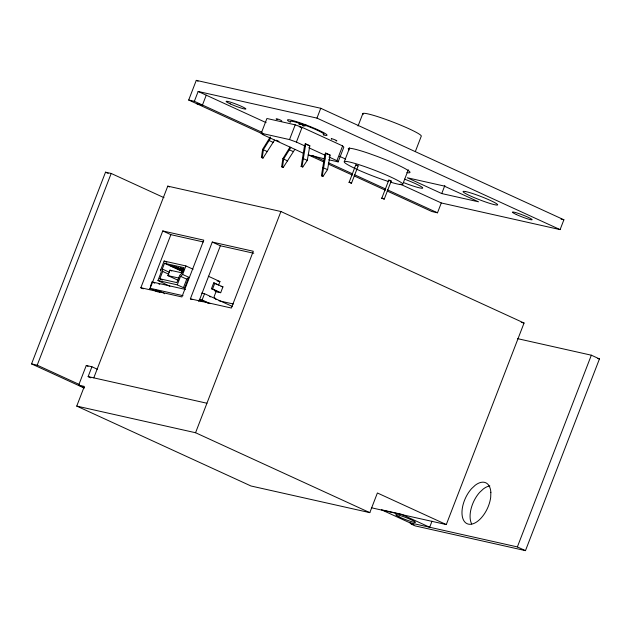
<?xml version="1.0" encoding="UTF-8"?>
<svg xmlns="http://www.w3.org/2000/svg" width="631" height="631" viewBox="0 0 631 631"><rect width="100%" height="100%" fill="white"/><g stroke="black" fill="none" stroke-linecap="round" stroke-linejoin="round"><path stroke-width="0.95" d="M274.611 140.043L263.048 158.042L262.236 157.671L263.45 149.547L270.557 138.181M294.874 149.334L283.311 167.333L282.499 166.963L283.713 158.838L290.82 147.473M301.176 166.403L304.505 145.793L305.262 143.829L309.829 145.8L307.305 160.337L302.825 166.97L301.176 166.403L302.825 166.97M321.431 175.694L324.768 155.084L325.525 153.12L330.092 155.092L327.568 169.629L323.088 176.262L321.431 175.694L323.088 176.262M263.048 158.042L261.392 157.482L262.606 149.366L270.289 136.927M283.311 167.333L281.655 166.773L282.869 158.657L290.039 147.047M302.012 166.592L305.783 143.947M322.275 175.883L326.038 153.238M84.294 388.089L31.55 363.906L105.527 172.184L111.19 173.454L164.021 197.677M31.55 363.906L37.205 365.175L111.19 173.454M84.041 387.615L78.678 385.155L86.266 365.491L91.921 366.761L97.284 369.222M263.829 134.482L188.693 100.029L196.28 80.366L320.753 108.28L563.893 219.777L560.099 229.613L441.29 202.961L400.18 184.11M93.782 377.859L167.767 186.137L280.921 211.519L524.061 323.017L446.291 524.566L377.393 492.977L369.813 512.64L250.996 485.996L76.745 406.088L84.333 386.424L78.678 385.155M90.809 377.827L88.127 376.597L91.921 366.761M188.693 100.029L194.356 101.299L198.15 91.471L316.959 118.115L560.099 229.613M206.25 95.186L202.456 105.014L196.801 103.744M140.855 287.736L162.766 230.954L203.781 240.151L181.878 296.933L140.855 287.736L143.292 288.848M150.352 286.411L152.079 281.947L185.451 289.432M149.665 289.621L170.875 234.669L203.308 241.949M160.416 270.644L164.115 261.06L185.9 265.943L193.07 269.232M162.285 269.011L164.494 263.285L184.007 267.662L181.799 273.389L179.725 275.266L176.885 282.617L159.856 278.799L162.688 271.44L162.285 269.011L169.321 272.237M169.873 286.261L157.963 280.511L161.244 272.008L160.834 269.571M178.478 280.464L167.862 275.597L169.952 270.171L181.902 272.852M157.963 280.511L177.264 284.841L180.545 276.331L182.619 274.453L185.9 265.943M177.264 284.841L183.447 287.673L186.729 279.17L188.803 277.293L182.619 274.453M188.803 277.293L184.686 287.957L183.447 287.673M190.365 298.834L212.268 242.059L253.291 251.256L231.38 308.038L190.365 298.834L191.982 299.583M302.975 153.049L262.457 134.466L261.234 133.244L266.921 118.494L295.213 124.835L302.091 127.328L342.617 145.911L343.84 147.141L338.145 161.883L328.719 159.769M198.82 301.642L220.377 245.774L253.765 253.26M199.262 299.315L202.117 299.954L204.531 293.715L232.192 306.398M214.942 291.025L217.932 291.696L211.448 288.722L213.704 282.885L222.94 286.853L220.684 292.697L215.881 291.617M211.448 288.722L212.584 288.982L214.832 283.138M216.315 290.954L214.059 296.799L216.047 299.559M218.563 285.117L219.943 281.552L208.293 276.212M261.234 133.244L289.519 139.585L295.213 124.835M305.207 146.116L296.404 142.078L302.091 127.328M305.152 125.995L305.783 124.362M76.745 406.088L195.555 432.732L280.921 211.519M316.959 118.115L320.753 108.28M338.145 161.883L336.922 160.66L342.617 145.911M344.313 161.607L349.621 147.859M358.045 126.019L362.872 113.517M349.124 182.327L355.75 164.983L356.941 165.306L358.179 165.906L351.506 183.195L349.117 182.256L351.506 183.195M381.826 198.181L388.791 180.135L389.982 180.45L391.22 181.058L384.255 199.104L381.826 198.181L384.255 199.104M402.657 184.433L408.312 169.771M415.348 151.527L421.208 136.343A31.361 3.005 21.1 0 0 390.723 121.207A31.361 3.005 21.1 0 0 363.219 114.487M441.739 193.559L478.511 201.81L444.066 186.011L407.295 177.761L441.739 193.559L444.839 185.514M387.158 191.035L431.841 211.527L437.496 212.797L441.29 202.961M432.014 521.174L429.672 527.248L401.308 514.241L381.503 509.801L413.92 524.669L411.089 524.03L415.143 525.891L525.473 550.634L599.45 358.913L591.342 355.198L517.444 338.618M409.866 522.807L517.365 546.919L591.342 355.198M358.148 165.929L357.588 165.795M391.22 181.058L390.337 180.852M281.82 121.144C282.231 120.521 276.078 118.147 276.094 118.944M323.348 134.963L325.344 135.365A21.178 2.027 21.1 0 0 317.488 129.631A21.178 2.027 21.1 0 0 291.822 120.332L289.148 119.795A21.178 2.027 21.1 0 0 290.355 122.256M262.606 149.366L263.45 149.547M282.869 158.657L283.713 158.838M261.392 157.482L262.236 157.671M281.655 166.773L282.499 166.963M309.829 145.8L305.262 143.829M330.092 155.092L325.525 153.12M324.949 158.925L308.141 154.918M561.022 219.138L563.893 219.777M521.23 322.378L524.061 323.017M597.533 358.479L599.45 358.913M217.096 280.921L219.943 281.552M221.016 286.427L222.94 286.853M167.862 275.597L178.888 278.074M201.668 293.068L204.531 293.715M219.004 300.79L233.375 304.016M183.045 295.679L149.665 288.193L157.695 291.877M88.127 376.597L206.936 403.241M371.604 507.821L446.291 524.566M302.407 158.286L307.305 160.337M322.67 167.578L327.568 169.629M303.795 126.058C306.808 126.492 298.218 122.919 298.7 123.999M335.984 140.863C340.148 141.683 328.83 137.148 331.701 139.183M303.259 125.9L302.643 125.695M289.519 139.585L296.404 142.078M356.988 165.582L355.75 164.983M390.021 180.734L388.791 180.135M277.466 119.622L276.67 119.251M300.04 124.678L299.496 124.425M299.26 126.697L301.902 127.912M196.28 80.366L198.071 81.186M198.15 91.471L266.132 122.643M339.407 156.243L345.67 159.115M308.733 147.733L325.47 155.407M328.996 157.024L336.922 160.66M194.356 101.299L262.338 132.471M312.384 155.423L324.003 160.747M328.467 162.798L352.595 173.864M354.385 174.684L385.659 189.024M387.45 189.844L437.496 212.797M276.339 140.224L279.02 141.447M308.512 154.974L323.703 161.938M328.175 163.989L352.303 175.055M354.086 175.875L385.367 190.215M269.098 140.516L273.152 142.369M289.361 149.807L293.415 151.661M263.372 149.776L267.426 151.637M283.635 159.067L287.689 160.929M167.767 186.137L169.542 186.957M105.527 172.184L108.209 173.415M212.268 242.059L220.377 245.774M162.766 230.954L170.875 234.669M213.704 282.885L217.758 284.747M183.913 269.263L180.095 267.781L184.299 269.705M164.115 261.06L166.805 262.291M182.903 269.808L175.781 266.81L182.951 270.1M183.274 270.88L173.06 266.203L170.338 265.588L183.1 271.44M183.589 271.164L171.711 266.085L183.668 271.567M164.494 263.285L182.966 271.756M212.584 288.982L220.684 292.697M169.952 270.171L171.727 270.983M180.545 276.331L186.729 279.17M162.688 271.44L168.848 274.272M159.856 278.799L162.49 280.006M202.117 299.954L210.147 303.637M152.079 281.947L154.753 283.177M517.365 546.919L525.473 550.634M86.266 365.491L88.048 366.311M195.555 432.732L369.813 512.64M37.205 365.175L79.293 384.476M164.478 293.557A4.709 0.45 21.1 0 1 164.281 293.73M159.777 292.327A4.709 0.45 21.1 0 1 156.251 290.276A4.709 0.45 21.1 0 1 163.516 292.965M209.752 296.546A4.709 0.45 21.1 0 1 210.375 296.893M202.488 301.705A4.709 0.45 21.1 0 1 200.737 300.253A4.709 0.45 21.1 0 1 207.962 303.132M158.957 284.092A4.709 0.45 21.1 0 1 159.738 284.297M290.544 121.688A17.999 1.727 21.1 0 1 309.19 126.799A17.999 1.727 21.1 0 1 323.198 134.569M388.783 181.602A31.361 3.005 21.1 0 1 344.242 162.017A31.361 3.005 21.1 0 1 386.148 174.953A31.361 3.005 21.1 0 1 390.613 182.17M471.68 523.943A22.495 12.131 -65.4 0 1 479.647 492.385L483.346 488.946A22.495 12.131 -65.4 0 1 489.853 485.965M406.869 172.626A33.088 3.171 21.1 0 0 377.007 156.346L369.103 153.499A33.088 3.171 21.1 0 0 349.148 149.91M404.55 179.149A18.528 1.775 21.1 0 1 421.587 188.235L419.434 187.849A18.528 1.775 21.1 0 1 403.627 182.588M490.863 492.306L490.689 497.338A22.495 12.131 -65.4 0 1 467.09 523.698A22.495 12.131 -65.4 0 1 471.546 488.67L475.238 485.231A22.495 12.131 -65.4 0 1 490.863 492.306M465.607 191.564L463.785 191.319A18.528 1.775 21.1 0 0 475.522 198.166L479.986 199.94A18.528 1.775 21.1 0 0 495.556 203.072A18.528 1.775 21.1 0 0 465.607 191.564M399.218 516.923A10.585 1.017 21.1 0 0 415.316 522.429A10.585 1.017 21.1 0 0 402.223 516.221A10.585 1.017 21.1 0 0 399.218 516.923M516.3 214.493A10.585 1.017 21.1 0 0 532.067 219.777A10.585 1.017 21.1 0 0 518.406 213.428A10.585 1.017 21.1 0 0 516.3 214.493M230.339 103.91A10.585 1.017 21.1 0 0 245.845 109.029A10.585 1.017 21.1 0 0 231.806 102.593A10.585 1.017 21.1 0 0 230.339 103.91"/></g></svg>
